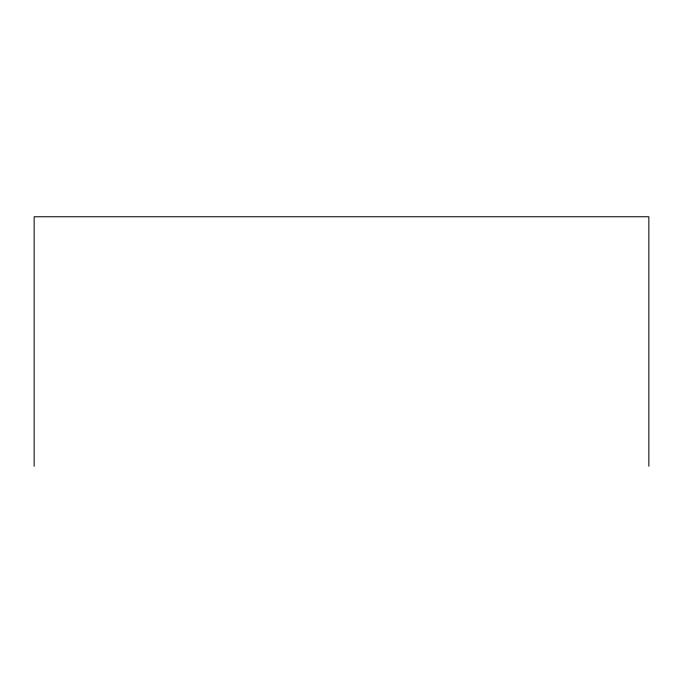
<?xml version="1.0" encoding="UTF-8"?>
<svg xmlns="http://www.w3.org/2000/svg" width="683" height="683" viewBox="0 0 683 683"><rect width="100%" height="100%" fill="white"/><g stroke="black" fill="none" stroke-linecap="round" stroke-linejoin="round"><path stroke-width="1.02" d="M648.85 466.241L648.85 216.759L34.15 216.759L34.15 466.241"/></g></svg>
